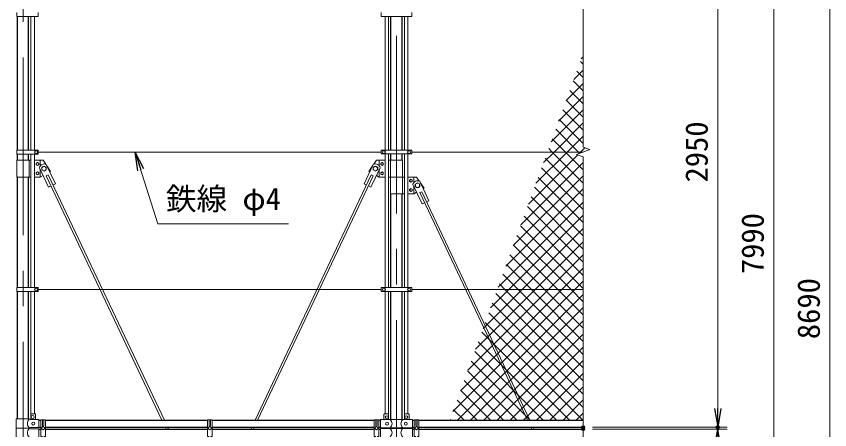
# Model space of a CAD drawing. Units: millimetres, scale not verified. Extents: x -10500 to 10500, y -7425 to 7425.
# Drawn here: x -7780 to -3424, y -648 to 1568 of the extents above; entities that cross this region are included whole.
import ezdxf
from ezdxf.enums import TextEntityAlignment as Align

# ---------------------------------------------------------------- set-up
doc = ezdxf.new("R2010")
doc.units = ezdxf.units.MM
doc.header["$LTSCALE"] = 30
doc.header["$PDMODE"] = 32
doc.header["$PDSIZE"] = 15
doc.linetypes.add('USER1', pattern=[50.8, 31.75, -6.35, 6.35, -6.35])
for name, color, linetype, lineweight in [('0-1_D-STR1', 1, 'Continuous', 25), ('0-4_D-BMK', 2, 'USER1', 13), ('0-5_D-STR3', 3, 'Continuous', 13), ('0-6_D-STR2', 7, 'Continuous', 13), ('0-7_D-STR-DIM', 7, 'Continuous', 13), ('0-B_D-STR-TXT', 7, 'Continuous', 13)]:
    doc.layers.add(name, color=color, linetype=linetype, lineweight=lineweight)
doc.layers.add('0-8_0', color=7, linetype='Continuous')
doc.layers.add('0-9_Defpoints', color=8, linetype='Continuous')
doc.styles.add('ＭＳ ゴシック', font='')
doc.styles.get('ＭＳ ゴシック').set_extended_font_data('MS Gothic')

# ---------------------------------------------------------------- blocks, each defined once
blk = doc.blocks.new('_Open')
at = {"layer": '0-8_0'}
blk.add_line((-30, 5), (0, 0), dxfattribs=at)
blk.add_lwpolyline([(-30, -5), (0, 0), (-30, 0)], dxfattribs=at)

msp = doc.modelspace()

# ---------------------------------------------------------------- linework, layer by layer
at = {"layer": '0-1_D-STR1'}
for p, q in [((-7774.23, 850.5), (-7774.23, 1566.5)), ((-7713.73, 850.5), (-7713.73, 1566.5)), ((-5774.23, 850.3), (-5774.23, 1566.7)), ((-5713.73, 850.3), (-5713.73, 1566.7)), ((-7774.23, 796.3), (-7774.23, 829.5)), ((-7713.73, 796.3), (-7713.73, 829.5)), ((-5774.23, 796.3), (-5774.23, 829.7)), ((-5713.73, 796.3), (-5713.73, 829.7)), ((-7774.23, 113.5), (-7774.23, 706.3)), ((-7713.73, 113.5), (-7713.73, 706.3)), ((-5774.23, 113.3), (-5774.23, 616.3)), ((-5713.73, 113.3), (-5713.73, 616.3)), ((-7774.23, -590), (-7774.23, 92.5)), ((-7713.73, -590), (-7713.73, 92.5)), ((-5774.23, -593.4), (-5774.23, 92.7)), ((-5713.73, -593.4), (-5713.73, 92.7)), ((-7658.98, -596.9), (-7648.98, -596.9)), ((-7623.98, -596.9), (-6756.48, -596.9)), ((-6731.48, -596.9), (-5863.98, -596.9)), ((-5838.98, -596.9), (-5828.98, -596.9)), ((-5658.98, -596.9), (-5648.98, -596.9)), ((-5623.98, -596.9), (-4743.98, -596.9)), ((-7658.98, -635), (-7648.98, -635)), ((-7658.98, -645), (-7648.98, -645)), ((-7623.98, -635), (-6756.48, -635)), ((-7623.98, -645), (-6756.48, -645)), ((-6731.48, -635), (-5863.98, -635)), ((-6731.48, -645), (-5863.98, -645)), ((-5838.98, -635), (-5828.98, -635)), ((-5838.98, -645), (-5828.98, -645)), ((-5774.23, -641.6), (-5774.23, -638.4)), ((-5713.73, -641.6), (-5713.73, -638.4)), ((-5658.98, -635), (-5648.98, -635)), ((-5658.98, -645), (-5648.98, -645)), ((-5623.98, -635), (-4743.98, -635)), ((-5623.98, -645), (-4743.98, -645))]:
    msp.add_line(p, q, dxfattribs=at)
at = {"layer": '0-4_D-BMK'}
for p, q in [((-7743.98, 4395), (-7743.98, -4395)), ((-5743.98, 2987.7), (-5743.98, -4395)), ((-7743.98, 117.53), (-7743.98, 76.75))]:
    msp.add_line(p, q, dxfattribs=at)
at = {"layer": '0-5_D-STR3'}
for p, q in [((-7776.78, 1587.5), (-7776.78, 1566.5)), ((-7661.98, 1587.5), (-7661.98, 1566.5)), ((-5826.48, 1587.3), (-5826.48, 1566.7)), ((-5661.48, 1587.3), (-5661.48, 1566.7)), ((-7776.78, 1566.5), (-7661.98, 1566.5)), ((-7701.48, 850.5), (-7701.48, 1566.5)), ((-7682.48, 850.5), (-7682.48, 1566.5)), ((-5826.48, 1566.7), (-5661.48, 1566.7)), ((-5805.48, 1566.7), (-5805.48, 850.3)), ((-5786.48, 1566.7), (-5786.48, 850.3)), ((-5701.48, 1566.7), (-5701.48, 850.3)), ((-5682.48, 1566.7), (-5682.48, 850.3)), ((-7776.78, 850.5), (-7776.78, 829.5)), ((-7776.78, 850.5), (-7661.98, 850.5)), ((-7776.78, 829.5), (-7661.98, 829.5)), ((-7701.48, 113.5), (-7701.48, 829.5)), ((-7682.48, 113.5), (-7682.48, 829.5)), ((-7661.98, 850.5), (-7661.98, 829.5)), ((-5826.48, 840), (-7661.98, 840)), ((-5826.48, 850.3), (-5661.48, 850.3)), ((-5826.48, 850.3), (-5826.48, 829.7)), ((-5826.48, 829.7), (-5661.48, 829.7)), ((-5805.48, 829.7), (-5805.48, 113.3)), ((-5786.48, 829.7), (-5786.48, 113.3)), ((-5701.48, 829.7), (-5701.48, 113.3)), ((-5682.48, 829.7), (-5682.48, 113.3)), ((-5661.48, 850.3), (-5661.48, 829.7)), ((-4743.98, 840), (-5661.48, 840)), ((-7776.53, 796.3), (-7776.53, 706.3)), ((-7701.48, 796.3), (-7776.53, 796.3)), ((-7711.43, 796.3), (-7711.43, 706.3)), ((-7636.43, 796.3), (-7682.48, 796.3)), ((-7651.43, 796.3), (-7651.43, 766.3)), ((-7636.43, 796.3), (-7621.81, 774.37)), ((-5836.53, 796.3), (-5836.53, 766.3)), ((-5711.43, 796.3), (-5786.48, 796.3)), ((-5776.53, 796.3), (-5776.53, 706.3)), ((-5711.43, 796.3), (-5711.43, 706.3)), ((-7655.92, 756.3), (-7606.74, 652.35)), ((-7651.43, 746.8), (-7651.43, 706.3)), ((-7619.76, 773.41), (-7570.58, 669.46)), ((-5868.19, 773.41), (-5917.37, 669.46)), ((-5832.03, 756.3), (-5881.22, 652.35)), ((-5836.53, 746.8), (-5836.53, 706.3)), ((-7701.48, 706.3), (-7776.53, 706.3)), ((-7651.43, 706.3), (-7682.48, 706.3)), ((-7636.19, 714.61), (-7651.43, 706.3)), ((-7619.74, 712.57), (-7608.89, 717.71)), ((-7619.74, 712.57), (-7000.17, -596.9)), ((-7608.89, 717.71), (-6986.9, -596.9)), ((-5879.06, 717.71), (-6501.05, -596.9)), ((-5868.21, 712.57), (-6487.78, -596.9)), ((-5868.21, 712.57), (-5879.06, 717.71)), ((-5851.76, 714.61), (-5836.53, 706.3)), ((-5836.53, 706.3), (-5805.48, 706.3)), ((-5786.48, 706.3), (-5711.43, 706.3)), ((-5776.53, 706.3), (-5776.53, 616.3)), ((-5701.48, 706.3), (-5776.53, 706.3)), ((-5711.43, 706.3), (-5711.43, 616.3)), ((-5636.43, 706.3), (-5682.48, 706.3)), ((-5651.43, 706.3), (-5651.43, 676.3)), ((-5636.43, 706.3), (-5621.81, 684.37)), ((-7606.74, 652.35), (-7594.08, 658.34)), ((-7583.23, 663.47), (-7570.58, 669.46)), ((-5904.72, 663.47), (-5917.37, 669.46)), ((-5881.22, 652.35), (-5893.87, 658.34)), ((-5655.92, 666.3), (-5606.74, 562.35)), ((-5651.43, 656.8), (-5651.43, 616.3)), ((-5619.76, 683.41), (-5570.58, 579.46)), ((-5701.48, 616.3), (-5776.53, 616.3)), ((-5651.43, 616.3), (-5682.48, 616.3)), ((-5636.19, 624.61), (-5651.43, 616.3)), ((-5619.74, 622.57), (-5608.89, 627.71)), ((-5619.74, 622.57), (-5042.76, -596.9)), ((-5608.89, 627.71), (-5029.48, -596.9)), ((-5606.74, 562.35), (-5594.08, 568.34)), ((-5583.23, 573.47), (-5570.58, 579.46)), ((-7776.78, 113.5), (-7776.78, 92.5)), ((-7776.78, 113.5), (-7661.98, 113.5)), ((-7776.78, 92.5), (-7661.98, 92.5)), ((-7701.48, -563.68), (-7701.48, 92.5)), ((-7682.48, -563), (-7682.48, 92.5)), ((-7661.98, 113.5), (-7661.98, 92.5)), ((-5826.48, 103), (-7661.98, 103)), ((-5826.48, 113.3), (-5661.48, 113.3)), ((-5826.48, 113.3), (-5826.48, 92.7)), ((-5826.48, 92.7), (-5661.48, 92.7)), ((-5805.48, -563.9), (-5805.48, 92.7)), ((-5786.48, -564.58), (-5786.48, 92.7)), ((-5701.48, -564.58), (-5701.48, 92.7)), ((-5682.48, -563.9), (-5682.48, 92.7)), ((-5661.48, 113.3), (-5661.48, 92.7)), ((-4743.98, 103), (-5661.48, 103)), ((-7701.98, -565), (-7701.98, -593)), ((-7699.98, -563), (-7678.98, -563)), ((-7676.98, -565), (-7676.98, -593)), ((-5810.98, -593.9), (-5810.98, -565.9)), ((-5787.98, -563.9), (-5808.98, -563.9)), ((-5785.98, -593.9), (-5785.98, -565.9)), ((-5701.98, -593.9), (-5701.98, -565.9)), ((-5699.98, -563.9), (-5678.98, -563.9)), ((-5676.98, -593.9), (-5676.98, -565.9)), ((-7780.08, -590), (-7710.18, -590)), ((-7780.08, -590), (-7780.08, -640)), ((-7704.18, -593), (-7710.18, -590)), ((-7704.18, -593), (-7658.98, -593)), ((-7658.98, -637), (-7658.98, -593)), ((-7648.98, -595.63), (-7639.98, -595.63)), ((-7639.98, -595.63), (-7639.98, -628)), ((-7632.98, -595.63), (-7632.98, -628)), ((-6747.48, -595.63), (-6747.48, -628)), ((-6731.48, -595.63), (-6740.48, -595.63)), ((-6740.48, -595.63), (-6740.48, -628)), ((-5854.98, -595.63), (-5854.98, -628)), ((-5838.98, -595.63), (-5847.98, -595.63)), ((-5847.98, -595.63), (-5847.98, -628)), ((-5828.98, -593.9), (-5777.78, -593.9)), ((-5828.98, -637.9), (-5828.98, -593.9)), ((-5777.78, -593.4), (-5778.78, -593.9)), ((-5777.78, -593.4), (-5710.18, -593.4)), ((-5710.18, -593.4), (-5709.18, -593.9)), ((-5710.18, -593.9), (-5658.98, -593.9)), ((-5658.98, -637.9), (-5658.98, -593.9)), ((-5648.98, -595.63), (-5639.98, -595.63)), ((-5639.98, -595.63), (-5639.98, -628)), ((-5632.98, -595.63), (-5632.98, -628)), ((-7780.08, -640), (-7710.18, -640)), ((-7780.08, -640), (-7710.18, -640)), ((-7780.08, -690), (-7780.08, -640)), ((-7704.18, -637), (-7710.18, -640)), ((-7704.18, -643), (-7710.18, -640)), ((-7704.18, -637), (-7658.98, -637)), ((-7704.18, -643), (-7658.98, -643)), ((-7658.98, -643), (-7658.98, -687)), ((-6982.15, -635), (-6977.42, -645)), ((-6968.87, -635), (-6964.14, -645)), ((-6519.08, -635), (-6523.81, -645)), ((-6505.8, -635), (-6510.54, -645)), ((-5828.98, -637.9), (-5777.78, -637.9)), ((-5828.98, -642.1), (-5777.78, -642.1)), ((-5828.98, -642.1), (-5828.98, -686.1)), ((-5777.78, -638.4), (-5778.78, -637.9)), ((-5777.78, -641.6), (-5778.78, -642.1)), ((-5710.18, -637.9), (-5658.98, -637.9)), ((-5710.18, -642.1), (-5658.98, -642.1)), ((-5658.98, -642.1), (-5658.98, -686.1)), ((-5024.73, -635), (-5020, -645)), ((-5011.45, -635), (-5006.72, -645))]:
    msp.add_line(p, q, dxfattribs=at)
for points in [[(-7666.43, 784.4), (-7673.44, 780.35), (-7673.44, 772.25), (-7666.43, 768.2), (-7659.41, 772.25), (-7659.41, 780.35)], [(-5821.53, 784.4), (-5814.51, 780.35), (-5814.51, 772.25), (-5821.53, 768.2), (-5828.54, 772.25), (-5828.54, 780.35)], [(-7631.43, 765.15), (-7643.43, 758.23), (-7643.43, 744.37), (-7631.43, 737.44), (-7619.43, 744.37), (-7619.43, 758.23)], [(-5856.53, 765.15), (-5844.53, 758.23), (-5844.53, 744.37), (-5856.53, 737.44), (-5868.53, 744.37), (-5868.53, 758.23)], [(-7666.43, 718.2), (-7673.44, 722.25), (-7673.44, 730.35), (-7666.43, 734.4), (-7659.41, 730.35), (-7659.41, 722.25)], [(-5821.53, 718.2), (-5814.51, 722.25), (-5814.51, 730.35), (-5821.53, 734.4), (-5828.54, 730.35), (-5828.54, 722.25)], [(-5666.43, 694.4), (-5673.44, 690.35), (-5673.44, 682.25), (-5666.43, 678.2), (-5659.41, 682.25), (-5659.41, 690.35)], [(-5631.43, 675.15), (-5643.43, 668.23), (-5643.43, 654.37), (-5631.43, 647.44), (-5619.43, 654.37), (-5619.43, 668.23)], [(-5666.43, 628.2), (-5673.44, 632.25), (-5673.44, 640.35), (-5666.43, 644.4), (-5659.41, 640.35), (-5659.41, 632.25)], [(-7636.48, -648.1), (-7643.49, -644.05), (-7643.49, -635.95), (-7636.48, -631.9), (-7629.46, -635.95), (-7629.46, -644.05)], [(-6743.98, -648.1), (-6736.96, -644.05), (-6736.96, -635.95), (-6743.98, -631.9), (-6750.99, -635.95), (-6750.99, -644.05)], [(-5851.48, -648.1), (-5844.46, -644.05), (-5844.46, -635.95), (-5851.48, -631.9), (-5858.49, -635.95), (-5858.49, -644.05)], [(-5636.48, -648.1), (-5643.49, -644.05), (-5643.49, -635.95), (-5636.48, -631.9), (-5629.46, -635.95), (-5629.46, -644.05)]]:
    msp.add_lwpolyline(points, close=True, dxfattribs=at)
for points in [[(-5805.48, 796.3), (-5851.53, 796.3), (-5866.14, 774.37)], [(-7616.33, 766.15), (-7596.43, 736.3), (-7601.02, 733.79)], [(-5871.62, 766.15), (-5891.53, 736.3), (-5886.93, 733.79)], [(-5616.33, 676.15), (-5596.43, 646.3), (-5601.02, 643.79)], [(-7639.98, -684.89), (-7648.98, -684.89), (-7648.98, -595.63)], [(-7632.98, -595.63), (-7623.98, -595.63), (-7623.98, -684.89), (-7632.98, -684.89)], [(-6747.48, -595.63), (-6756.48, -595.63), (-6756.48, -684.89), (-6747.48, -684.89)], [(-6740.48, -684.89), (-6731.48, -684.89), (-6731.48, -595.63)], [(-5854.98, -595.63), (-5863.98, -595.63), (-5863.98, -684.89), (-5854.98, -684.89)], [(-5847.98, -684.89), (-5838.98, -684.89), (-5838.98, -595.63)], [(-5639.98, -684.89), (-5648.98, -684.89), (-5648.98, -595.63)], [(-5632.98, -595.63), (-5623.98, -595.63), (-5623.98, -684.89), (-5632.98, -684.89)], [(-5777.78, -638.4), (-5710.18, -638.4), (-5709.18, -637.9)], [(-5777.78, -641.6), (-5710.18, -641.6), (-5709.18, -642.1)]]:
    msp.add_lwpolyline(points, dxfattribs=at)
for centre, radius in [((-7673.98, 840), 8), ((-5811.48, 840), 8), ((-5676.48, 840), 8), ((-7666.43, 776.3), 7.03), ((-7631.43, 751.3), 11.5), ((-5856.53, 751.3), 11.5), ((-5821.53, 776.3), 7.03), ((-7666.43, 726.3), 7.03), ((-5821.53, 726.3), 7.03), ((-5666.43, 686.3), 7.03), ((-5631.43, 661.3), 11.5), ((-5666.43, 636.3), 7.03), ((-7673.98, 103), 8), ((-5811.48, 103), 8), ((-5676.48, 103), 8), ((-7691.98, -580), 8), ((-7688.98, -615), 8), ((-5795.98, -580.9), 8), ((-5793.98, -615.9), 8), ((-5693.98, -615.9), 8), ((-5691.98, -580.9), 8), ((-7636.48, -640), 7.03), ((-6743.98, -640), 7.03), ((-5851.48, -640), 7.03), ((-5636.48, -640), 7.03)]:
    msp.add_circle(centre, radius, dxfattribs=at)
for centre, radius, start, end in [((-7631.43, 751.3), 25, 62.19074, 168.45095), ((-5856.53, 751.3), 25, 11.54905, 117.80926), ((-5631.43, 661.3), 25, 62.19074, 168.45095), ((-7699.98, -565), 2, 90, 180), ((-7678.98, -565), 2, 0, 90), ((-5808.98, -565.9), 2, 90, 180), ((-5787.98, -565.9), 2, 0, 90), ((-5699.98, -565.9), 2, 90, 180), ((-5678.98, -565.9), 2, 0, 90), ((-7691.59, -615), 28.8, 130.19176, 229.80824), ((-7636.48, -601.26), 6.62, 58.10921, 121.89079), ((-6743.98, -601.26), 6.62, 58.10921, 121.89079), ((-5851.48, -601.26), 6.62, 58.10921, 121.89079), ((-5796.36, -615.9), 28.8, 310.19176, 49.80824), ((-5691.59, -615.9), 28.8, 130.19176, 229.80824), ((-5636.48, -601.26), 6.62, 58.10921, 121.89079), ((-7691.59, -665), 28.8, 130.19176, 229.80824), ((-7636.48, -628), 3.5, 180, 0), ((-6743.98, -628), 3.5, 180, 0), ((-5851.48, -628), 3.5, 180, 0), ((-5796.36, -664.1), 28.8, 310.19176, 49.80824), ((-5691.59, -664.1), 28.8, 130.19176, 229.80824), ((-5636.48, -628), 3.5, 180, 0)]:
    msp.add_arc(centre, radius, start, end, dxfattribs=at)
at = {"layer": '0-6_D-STR2'}
for p, q in [((-4743.98, 1310.28), (-4759.26, 1325.57)), ((-4754.21, 1339.44), (-4743.98, 1349.67)), ((-4794.67, 1228.27), (-4743.98, 1278.96)), ((-4743.98, 1239.57), (-4778.13, 1273.72)), ((-4743.98, 1168.86), (-4797, 1221.88)), ((-4835.14, 1117.09), (-4743.98, 1208.25)), ((-4875.6, 1005.92), (-4743.98, 1137.54)), ((-4743.98, 1098.15), (-4815.86, 1170.04)), ((-4743.98, 1027.44), (-4834.73, 1118.2)), ((-4916.07, 894.74), (-4743.98, 1066.83)), ((-4743.98, 956.73), (-4853.6, 1066.36)), ((-4743.98, 886.02), (-4872.47, 1014.51)), ((-4900.1, 840), (-4743.98, 996.12)), ((-4829.38, 840), (-4743.98, 925.41)), ((-4839.38, 840), (-4910.21, 910.83)), ((-4996.99, 672.39), (-4829.38, 840)), ((-4956.53, 783.56), (-4900.1, 840)), ((-4910.09, 840), (-4929.08, 858.99)), ((-4743.98, 673.89), (-4910.09, 840)), ((-4743.98, 744.6), (-4839.38, 840)), ((-4710.24, 852.28), (-4711.95, 854)), ((-5037.46, 561.21), (-4773.56, 825.12)), ((-4743.98, 603.18), (-4947.95, 807.15)), ((-5077.92, 450.04), (-4743.98, 783.99)), ((-4743.98, 532.47), (-4966.82, 755.31)), ((-5118.39, 338.86), (-4743.98, 713.28)), ((-4743.98, 461.75), (-4985.68, 703.46)), ((-5158.85, 227.69), (-4743.98, 642.57)), ((-4743.98, 391.04), (-5004.55, 651.62)), ((-5199.32, 116.51), (-4743.98, 571.86)), ((-4743.98, 320.33), (-5023.42, 599.78)), ((-4743.98, 249.62), (-5042.29, 547.94)), ((-5142.12, 103), (-4743.98, 501.14)), ((-4743.98, 178.91), (-5061.16, 496.1)), ((-4743.98, 108.2), (-5080.03, 444.25)), ((-4809.48, 103), (-5098.9, 392.41)), ((-5071.41, 103), (-4743.98, 430.43)), ((-5000.7, 103), (-4743.98, 359.72)), ((-4880.2, 103), (-5117.77, 340.57)), ((-4950.91, 103), (-5136.64, 288.73)), ((-4929.99, 103), (-4743.98, 289.01)), ((-5021.62, 103), (-5155.5, 236.89)), ((-4859.28, 103), (-4743.98, 218.3)), ((-5092.33, 103), (-5174.37, 185.05)), ((-5163.04, 103), (-5193.24, 133.2)), ((-4788.57, 103), (-4743.98, 147.59)), ((-5442.1, -550.54), (-4788.57, 103)), ((-5401.64, -439.36), (-4859.28, 103)), ((-5361.17, -328.19), (-4929.99, 103)), ((-5320.71, -217.01), (-5000.7, 103)), ((-5280.25, -105.84), (-5071.41, 103)), ((-5239.78, 5.34), (-5142.12, 103)), ((-4743.98, -316.06), (-5163.04, 103)), ((-4743.98, -245.35), (-5092.33, 103)), ((-4743.98, -174.64), (-5021.62, 103)), ((-4743.98, -103.93), (-4950.91, 103)), ((-4743.98, -33.22), (-4880.2, 103)), ((-4743.98, 37.49), (-4809.48, 103)), ((-5417.76, -596.9), (-4743.98, 76.88)), ((-4743.98, -386.77), (-5212.11, 81.36)), ((-5347.05, -596.9), (-4743.98, 6.17)), ((-4743.98, -457.48), (-5230.98, 29.52)), ((-4743.98, -528.19), (-5249.85, -22.32)), ((-5276.33, -596.9), (-4743.98, -64.54)), ((-4745.98, -596.9), (-5268.72, -74.16)), ((-4816.69, -596.9), (-5287.59, -126.01)), ((-5205.62, -596.9), (-4743.98, -135.25)), ((-4887.4, -596.9), (-5306.46, -177.85)), ((-5134.91, -596.9), (-4743.98, -205.96)), ((-4958.11, -596.9), (-5325.32, -229.69)), ((-5028.82, -596.9), (-5344.19, -281.53)), ((-5064.2, -596.9), (-4743.98, -276.67)), ((-5099.53, -596.9), (-5363.06, -333.37)), ((-4993.49, -596.9), (-4743.98, -347.38)), ((-5170.25, -596.9), (-5381.93, -385.21)), ((-4922.78, -596.9), (-4743.98, -418.09)), ((-5240.96, -596.9), (-5400.8, -437.06)), ((-5311.67, -596.9), (-5419.67, -488.9)), ((-4852.07, -596.9), (-4743.98, -488.81)), ((-5382.38, -596.9), (-5438.54, -540.74)), ((-4781.36, -596.9), (-4743.98, -559.52)), ((-5453.09, -596.9), (-5457.41, -592.58))]:
    msp.add_line(p, q, dxfattribs=at)
for points in [[(-4762.08, 833.41), (-4768.67, 840), (-4891.34, 962.67)], [(-4767.08, 831.59), (-4758.67, 840), (-4735.94, 862.73)]]:
    msp.add_lwpolyline(points, dxfattribs=at)
at = {"layer": '0-7_D-STR-DIM'}
for p, q in [((-3723.98, 4245), (-3723.98, -3545)), ((-3423.98, 4245), (-3423.98, -4245)), ((-4743.98, 3309.35), (-4743.98, 865.65)), ((-4023.98, 2215), (-4023.98, -535)), ((-4779.21, 827.17), (-4708.74, 852.83)), ((-4708.74, 852.83), (-4743.98, 865.65)), ((-4743.98, 814.35), (-4779.21, 827.17)), ((-4743.98, 814.35), (-4743.98, -2094.35)), ((-4023.98, -535), (-4023.98, -435)), ((-4693.98, -635), (-3973.98, -635)), ((-4693.98, -635), (-3973.98, -635)), ((-4693.98, -645), (-3973.98, -645)), ((-4693.98, -645), (-3973.98, -645)), ((-4023.98, -645), (-4023.98, -635))]:
    msp.add_line(p, q, dxfattribs=at)
at = {"layer": '0-9_Defpoints'}
for p in [(-4743.98, -635), (-4743.98, -635), (-4743.98, -645), (-4023.98, -635)]:
    msp.add_point(p, dxfattribs=at)
at = {"layer": '0-B_D-STR-TXT'}
msp.add_lwpolyline([(-6321.5, 455.93), (-7021.72, 455.93), (-7142.86, 838.09)], dxfattribs=at)

# ---------------------------------------------------------------- block references
at = {"layer": '0-7_D-STR-DIM', "xscale": 3.333333, "yscale": 3.333333}
for p, rotation in [((-4023.98, -635), 270), ((-4023.98, -635), 270), ((-4023.98, -645), 90), ((-4023.98, -645), 90)]:
    msp.add_blockref('_Open', p, dxfattribs=dict(at, rotation=rotation))
at = {"layer": '0-B_D-STR-TXT', "xscale": 3.333333, "yscale": 3.333333, "rotation": 107.58773}
msp.add_blockref('_Open', (-7143.46, 840), dxfattribs=at)

# ---------------------------------------------------------------- texts
at = {"layer": '0-7_D-STR-DIM', "style": 'ＭＳ ゴシック'}
for s, p in [('2950', (-4040.85, 676.87)), ('7990', (-3740.85, 185.62)), ('8690', (-3440.85, -162.81))]:
    msp.add_text(s, height=120.3, rotation=90, dxfattribs=at).set_placement(p, align=Align.BOTTOM_LEFT)
at = {"layer": '0-B_D-STR-TXT', "style": 'ＭＳ ゴシック'}
msp.add_text('鉄線 φ4', height=120.3, dxfattribs=at).set_placement((-6978.95, 493.1), align=Align.BOTTOM_LEFT)

doc.saveas('drawing.dxf')
